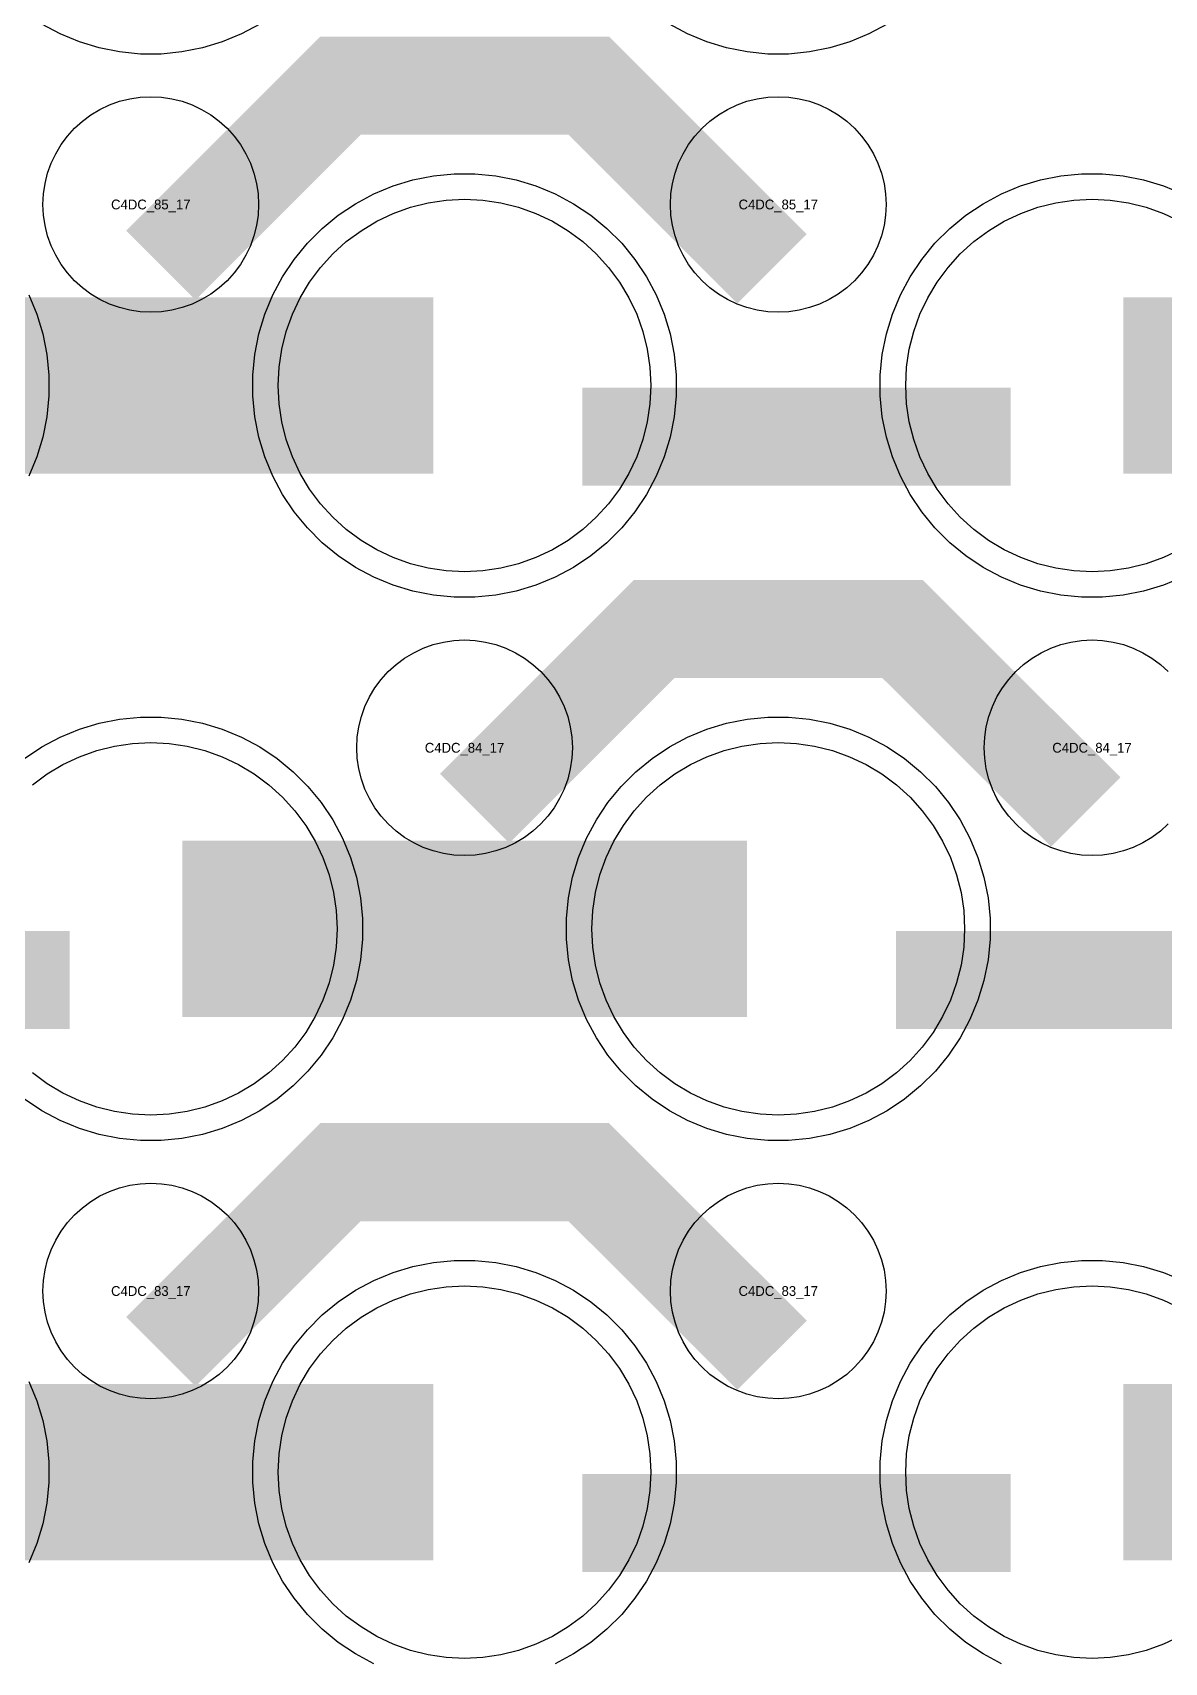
# Model space of a CAD drawing. Extents: x -11880 to 11880, y -14992 to 14992.
# Drawn here: x -6590.1 to -6301.5, y -3387.3 to -2971.6 of the extents above; entities that cross this region are included whole.
import ezdxf
from ezdxf.enums import TextEntityAlignment as Align

# ---------------------------------------------------------------- set-up
doc = ezdxf.new("R2010")
doc.units = 0
doc.header["$MEASUREMENT"] = 0
for name, color, linetype in [('GDS_775_DT_237', 138, 'CONTINUOUS'), ('RDL1_FS', 34, 'CONTINUOUS'), ('RDL_BS', 160, 'CONTINUOUS')]:
    doc.layers.add(name, color=color, linetype=linetype)

msp = doc.modelspace()

# ---------------------------------------------------------------- linework, layer by layer
at = {"layer": 'RDL1_FS'}
for points in [[(-6480, -3109.129), (-6484.657, -3108.9), (-6489.268, -3108.216), (-6493.791, -3107.084), (-6498.181, -3105.512), (-6502.395, -3103.52), (-6506.395, -3101.122), (-6510.14, -3098.344), (-6513.594, -3095.214), (-6516.724, -3091.76), (-6519.502, -3088.015), (-6521.9, -3084.015), (-6523.892, -3079.801), (-6525.464, -3075.411), (-6526.596, -3070.888), (-6527.28, -3066.277), (-6527.509, -3061.62), (-6527.28, -3056.963), (-6526.596, -3052.352), (-6525.464, -3047.829), (-6523.892, -3043.439), (-6521.9, -3039.225), (-6519.502, -3035.225), (-6516.724, -3031.48), (-6513.594, -3028.026), (-6510.14, -3024.896), (-6506.395, -3022.118), (-6502.395, -3019.72), (-6498.181, -3017.728), (-6493.791, -3016.156), (-6489.268, -3015.024), (-6484.657, -3014.34), (-6480, -3014.111), (-6475.343, -3014.34), (-6470.732, -3015.024), (-6466.209, -3016.156), (-6461.819, -3017.728), (-6457.605, -3019.72), (-6453.605, -3022.118), (-6449.86, -3024.896), (-6446.406, -3028.026), (-6443.276, -3031.48), (-6440.498, -3035.225), (-6438.1, -3039.225), (-6436.108, -3043.439), (-6434.536, -3047.829), (-6433.404, -3052.352), (-6432.72, -3056.963), (-6432.491, -3061.62), (-6432.72, -3066.277), (-6433.404, -3070.888), (-6434.536, -3075.411), (-6436.108, -3079.801), (-6438.1, -3084.015), (-6440.498, -3088.015), (-6443.276, -3091.76), (-6446.406, -3095.214), (-6449.86, -3098.344), (-6453.605, -3101.122), (-6457.605, -3103.52), (-6461.819, -3105.512), (-6466.209, -3107.084), (-6470.732, -3108.216), (-6475.343, -3108.9)], [(-6400, -3247.694), (-6404.657, -3247.465), (-6409.268, -3246.781), (-6413.791, -3245.649), (-6418.181, -3244.077), (-6422.395, -3242.085), (-6426.395, -3239.687), (-6430.14, -3236.909), (-6433.594, -3233.779), (-6436.724, -3230.325), (-6439.502, -3226.58), (-6441.9, -3222.58), (-6443.892, -3218.366), (-6445.464, -3213.976), (-6446.596, -3209.453), (-6447.28, -3204.842), (-6447.509, -3200.185), (-6447.28, -3195.528), (-6446.596, -3190.917), (-6445.464, -3186.394), (-6443.892, -3182.004), (-6441.9, -3177.79), (-6439.502, -3173.79), (-6436.724, -3170.045), (-6433.594, -3166.591), (-6430.14, -3163.461), (-6426.395, -3160.683), (-6422.395, -3158.285), (-6418.181, -3156.293), (-6413.791, -3154.721), (-6409.268, -3153.589), (-6404.657, -3152.905), (-6400, -3152.676), (-6395.343, -3152.905), (-6390.732, -3153.589), (-6386.209, -3154.721), (-6381.819, -3156.293), (-6377.605, -3158.285), (-6373.605, -3160.683), (-6369.86, -3163.461), (-6366.406, -3166.591), (-6363.276, -3170.045), (-6360.498, -3173.79), (-6358.1, -3177.79), (-6356.108, -3182.004), (-6354.536, -3186.394), (-6353.404, -3190.917), (-6352.72, -3195.528), (-6352.491, -3200.185), (-6352.72, -3204.842), (-6353.404, -3209.453), (-6354.536, -3213.976), (-6356.108, -3218.366), (-6358.1, -3222.58), (-6360.498, -3226.58), (-6363.276, -3230.325), (-6366.406, -3233.779), (-6369.86, -3236.909), (-6373.605, -3239.687), (-6377.605, -3242.085), (-6381.819, -3244.077), (-6386.209, -3245.649), (-6390.732, -3246.781), (-6395.343, -3247.465)], [(-6480, -3386.254), (-6484.657, -3386.025), (-6489.268, -3385.341), (-6493.791, -3384.209), (-6498.181, -3382.637), (-6502.395, -3380.645), (-6506.395, -3378.247), (-6510.14, -3375.469), (-6513.594, -3372.339), (-6516.724, -3368.885), (-6519.502, -3365.14), (-6521.9, -3361.14), (-6523.892, -3356.926), (-6525.464, -3352.536), (-6526.596, -3348.013), (-6527.28, -3343.402), (-6527.509, -3338.745), (-6527.28, -3334.088), (-6526.596, -3329.477), (-6525.464, -3324.954), (-6523.892, -3320.564), (-6521.9, -3316.35), (-6519.502, -3312.35), (-6516.724, -3308.605), (-6513.594, -3305.151), (-6510.14, -3302.021), (-6506.395, -3299.243), (-6502.395, -3296.845), (-6498.181, -3294.853), (-6493.791, -3293.281), (-6489.268, -3292.149), (-6484.657, -3291.465), (-6480, -3291.236), (-6475.343, -3291.465), (-6470.732, -3292.149), (-6466.209, -3293.281), (-6461.819, -3294.853), (-6457.605, -3296.845), (-6453.605, -3299.243), (-6449.86, -3302.021), (-6446.406, -3305.151), (-6443.276, -3308.605), (-6440.498, -3312.35), (-6438.1, -3316.35), (-6436.108, -3320.564), (-6434.536, -3324.954), (-6433.404, -3329.477), (-6432.72, -3334.088), (-6432.491, -3338.745), (-6432.72, -3343.402), (-6433.404, -3348.013), (-6434.536, -3352.536), (-6436.108, -3356.926), (-6438.1, -3361.14), (-6440.498, -3365.14), (-6443.276, -3368.885), (-6446.406, -3372.339), (-6449.86, -3375.469), (-6453.605, -3378.247), (-6457.605, -3380.645), (-6461.819, -3382.637), (-6466.209, -3384.209), (-6470.732, -3385.341), (-6475.343, -3386.025)]]:
    msp.add_lwpolyline(points, close=True, dxfattribs=at)
for points in [[(-6297.605, -3103.52), (-6301.819, -3105.512), (-6306.209, -3107.084), (-6310.732, -3108.216), (-6315.343, -3108.9), (-6320, -3109.129), (-6324.657, -3108.9), (-6329.268, -3108.216), (-6333.791, -3107.084), (-6338.181, -3105.512), (-6342.395, -3103.52), (-6346.395, -3101.122), (-6350.14, -3098.344), (-6353.594, -3095.214), (-6356.724, -3091.76), (-6359.502, -3088.015), (-6361.9, -3084.015), (-6363.892, -3079.801), (-6365.464, -3075.411), (-6366.596, -3070.888), (-6367.28, -3066.277), (-6367.509, -3061.62), (-6367.28, -3056.963), (-6366.596, -3052.352), (-6365.464, -3047.829), (-6363.892, -3043.439), (-6361.9, -3039.225), (-6359.502, -3035.225), (-6356.724, -3031.48), (-6353.594, -3028.026), (-6350.14, -3024.896), (-6346.395, -3022.118), (-6342.395, -3019.72), (-6338.181, -3017.728), (-6333.791, -3016.156), (-6329.268, -3015.024), (-6324.657, -3014.34), (-6320, -3014.111), (-6315.343, -3014.34), (-6310.732, -3015.024), (-6306.209, -3016.156), (-6301.819, -3017.728), (-6297.605, -3019.72)], [(-6590.14, -3163.461), (-6586.395, -3160.683), (-6582.395, -3158.285), (-6578.181, -3156.293), (-6573.791, -3154.721), (-6569.268, -3153.589), (-6564.657, -3152.905), (-6560, -3152.676), (-6555.343, -3152.905), (-6550.732, -3153.589), (-6546.209, -3154.721), (-6541.819, -3156.293), (-6537.605, -3158.285), (-6533.605, -3160.683), (-6529.86, -3163.461), (-6526.406, -3166.591), (-6523.276, -3170.045), (-6520.498, -3173.79), (-6518.1, -3177.79), (-6516.108, -3182.004), (-6514.536, -3186.394), (-6513.404, -3190.917), (-6512.72, -3195.528), (-6512.491, -3200.185), (-6512.72, -3204.842), (-6513.404, -3209.453), (-6514.536, -3213.976), (-6516.108, -3218.366), (-6518.1, -3222.58), (-6520.498, -3226.58), (-6523.276, -3230.325), (-6526.406, -3233.779), (-6529.86, -3236.909), (-6533.605, -3239.687), (-6537.605, -3242.085), (-6541.819, -3244.077), (-6546.209, -3245.649), (-6550.732, -3246.781), (-6555.343, -3247.465), (-6560, -3247.694), (-6564.657, -3247.465), (-6569.268, -3246.781), (-6573.791, -3245.649), (-6578.181, -3244.077), (-6582.395, -3242.085), (-6586.395, -3239.687), (-6590.14, -3236.909)], [(-6297.605, -3380.645), (-6301.819, -3382.637), (-6306.209, -3384.209), (-6310.732, -3385.341), (-6315.343, -3386.025), (-6320, -3386.254), (-6324.657, -3386.025), (-6329.268, -3385.341), (-6333.791, -3384.209), (-6338.181, -3382.637), (-6342.395, -3380.645), (-6346.395, -3378.247), (-6350.14, -3375.469), (-6353.594, -3372.339), (-6356.724, -3368.885), (-6359.502, -3365.14), (-6361.9, -3361.14), (-6363.892, -3356.926), (-6365.464, -3352.536), (-6366.596, -3348.013), (-6367.28, -3343.402), (-6367.509, -3338.745), (-6367.28, -3334.088), (-6366.596, -3329.477), (-6365.464, -3324.954), (-6363.892, -3320.564), (-6361.9, -3316.35), (-6359.502, -3312.35), (-6356.724, -3308.605), (-6353.594, -3305.151), (-6350.14, -3302.021), (-6346.395, -3299.243), (-6342.395, -3296.845), (-6338.181, -3294.853), (-6333.791, -3293.281), (-6329.268, -3292.149), (-6324.657, -3291.465), (-6320, -3291.236), (-6315.343, -3291.465), (-6310.732, -3292.149), (-6306.209, -3293.281), (-6301.819, -3294.853), (-6297.605, -3296.845)]]:
    msp.add_lwpolyline(points, dxfattribs=at)
for points in [[(-6631.998, -3061.62, 45, 45, 0), (-6559.998, -3061.62, 45, 45, 0)], [(-6559.998, -3061.62, 45, 45, 0), (-6487.998, -3061.62, 45, 45, 0)], [(-6311.998, -3061.62, 45, 45, 0), (-6239.998, -3061.62, 45, 45, 0)], [(-6551.998, -3200.185, 45, 45, 0), (-6479.998, -3200.185, 45, 45, 0)], [(-6479.998, -3200.185, 45, 45, 0), (-6407.998, -3200.185, 45, 45, 0)], [(-6631.998, -3338.745, 45, 45, 0), (-6559.998, -3338.745, 45, 45, 0)], [(-6559.998, -3338.745, 45, 45, 0), (-6487.998, -3338.745, 45, 45, 0)], [(-6311.998, -3338.745, 45, 45, 0), (-6239.998, -3338.745, 45, 45, 0)]]:
    msp.add_lwpolyline(points, format="xyseb", dxfattribs=at)
at = {"layer": 'RDL_BS'}
for points in [[(-6532.223, -2969.438), (-6536.885, -2971.93), (-6541.795, -2973.961), (-6546.835, -2975.492), (-6552.062, -2976.538), (-6557.356, -2977.055), (-6562.644, -2977.055), (-6567.938, -2976.538), (-6573.165, -2975.492), (-6578.205, -2973.961), (-6583.115, -2971.93), (-6587.777, -2969.438)], [(-6372.223, -2969.438), (-6376.885, -2971.93), (-6381.795, -2973.961), (-6386.835, -2975.492), (-6392.062, -2976.538), (-6397.356, -2977.055), (-6402.644, -2977.055), (-6407.938, -2976.538), (-6413.165, -2975.492), (-6418.205, -2973.961), (-6423.115, -2971.93), (-6427.777, -2969.438)], [(-6296.885, -3110.495), (-6301.795, -3112.526), (-6306.835, -3114.057), (-6312.062, -3115.103), (-6317.356, -3115.62), (-6322.644, -3115.62), (-6327.938, -3115.103), (-6333.165, -3114.057), (-6338.205, -3112.526), (-6343.115, -3110.495), (-6347.777, -3108.003), (-6352.191, -3105.056), (-6356.292, -3101.694), (-6360.074, -3097.912), (-6363.436, -3093.811), (-6366.383, -3089.397), (-6368.875, -3084.735), (-6370.906, -3079.825), (-6372.437, -3074.785), (-6373.483, -3069.558), (-6374, -3064.264), (-6374, -3058.976), (-6373.483, -3053.682), (-6372.437, -3048.455), (-6370.906, -3043.415), (-6368.875, -3038.505), (-6366.383, -3033.843), (-6363.436, -3029.429), (-6360.074, -3025.328), (-6356.292, -3021.546), (-6352.191, -3018.184), (-6347.777, -3015.237), (-6343.115, -3012.745), (-6338.205, -3010.714), (-6333.165, -3009.183), (-6327.938, -3008.137), (-6322.644, -3007.62), (-6317.356, -3007.62), (-6312.062, -3008.137), (-6306.835, -3009.183), (-6301.795, -3010.714), (-6296.885, -3012.745)], [(-6591.125, -3038.505), (-6589.094, -3043.415), (-6587.563, -3048.455), (-6586.517, -3053.682), (-6586, -3058.976), (-6586, -3064.264), (-6586.517, -3069.558), (-6587.563, -3074.785), (-6589.094, -3079.825), (-6591.125, -3084.735)], [(-6300.558, -3173.439), (-6302.557, -3175.251), (-6304.72, -3176.854), (-6307.044, -3178.247), (-6309.481, -3179.399), (-6312.016, -3180.306), (-6314.635, -3180.963), (-6317.307, -3181.359), (-6320, -3181.491), (-6322.693, -3181.359), (-6325.365, -3180.963), (-6327.984, -3180.306), (-6330.519, -3179.399), (-6332.956, -3178.247), (-6335.28, -3176.854), (-6337.443, -3175.251), (-6339.442, -3173.439), (-6341.254, -3171.44), (-6342.857, -3169.277), (-6344.25, -3166.953), (-6345.402, -3164.516), (-6346.309, -3161.981), (-6346.966, -3159.362), (-6347.362, -3156.69), (-6347.494, -3153.997), (-6347.362, -3151.304), (-6346.966, -3148.632), (-6346.309, -3146.013), (-6345.402, -3143.478), (-6344.25, -3141.041), (-6342.857, -3138.717), (-6341.254, -3136.554), (-6339.442, -3134.555), (-6337.443, -3132.743), (-6335.28, -3131.14), (-6332.956, -3129.747), (-6330.519, -3128.595), (-6327.984, -3127.688), (-6325.365, -3127.031), (-6322.693, -3126.635), (-6320, -3126.503), (-6317.307, -3126.635), (-6314.635, -3127.031), (-6312.016, -3127.688), (-6309.481, -3128.595), (-6307.044, -3129.747), (-6304.72, -3131.14), (-6302.557, -3132.743), (-6300.558, -3134.555)], [(-6592.191, -3156.749), (-6587.777, -3153.802), (-6583.115, -3151.31), (-6578.205, -3149.279), (-6573.165, -3147.748), (-6567.938, -3146.702), (-6562.644, -3146.185), (-6557.356, -3146.185), (-6552.062, -3146.702), (-6546.835, -3147.748), (-6541.795, -3149.279), (-6536.885, -3151.31), (-6532.223, -3153.802), (-6527.809, -3156.749), (-6523.708, -3160.111), (-6519.926, -3163.893), (-6516.564, -3167.994), (-6513.617, -3172.408), (-6511.125, -3177.07), (-6509.094, -3181.98), (-6507.563, -3187.02), (-6506.517, -3192.247), (-6506, -3197.541), (-6506, -3202.829), (-6506.517, -3208.123), (-6507.563, -3213.35), (-6509.094, -3218.39), (-6511.125, -3223.3), (-6513.617, -3227.962), (-6516.564, -3232.376), (-6519.926, -3236.477), (-6523.708, -3240.259), (-6527.809, -3243.621), (-6532.223, -3246.568), (-6536.885, -3249.06), (-6541.795, -3251.091), (-6546.835, -3252.622), (-6552.062, -3253.668), (-6557.356, -3254.185), (-6562.644, -3254.185), (-6567.938, -3253.668), (-6573.165, -3252.622), (-6578.205, -3251.091), (-6583.115, -3249.06), (-6587.777, -3246.568), (-6592.191, -3243.621)], [(-6503.115, -3387.62), (-6507.777, -3385.128), (-6512.191, -3382.181), (-6516.292, -3378.819), (-6520.074, -3375.037), (-6523.436, -3370.936), (-6526.383, -3366.522), (-6528.875, -3361.86), (-6530.906, -3356.95), (-6532.437, -3351.91), (-6533.483, -3346.683), (-6534, -3341.389), (-6534, -3336.101), (-6533.483, -3330.807), (-6532.437, -3325.58), (-6530.906, -3320.54), (-6528.875, -3315.63), (-6526.383, -3310.968), (-6523.436, -3306.554), (-6520.074, -3302.453), (-6516.292, -3298.671), (-6512.191, -3295.309), (-6507.777, -3292.362), (-6503.115, -3289.87), (-6498.205, -3287.839), (-6493.165, -3286.308), (-6487.938, -3285.262), (-6482.644, -3284.745), (-6477.356, -3284.745), (-6472.062, -3285.262), (-6466.835, -3286.308), (-6461.795, -3287.839), (-6456.885, -3289.87), (-6452.223, -3292.362), (-6447.809, -3295.309), (-6443.708, -3298.671), (-6439.926, -3302.453), (-6436.564, -3306.554), (-6433.617, -3310.968), (-6431.125, -3315.63), (-6429.094, -3320.54), (-6427.563, -3325.58), (-6426.517, -3330.807), (-6426, -3336.101), (-6426, -3341.389), (-6426.517, -3346.683), (-6427.563, -3351.91), (-6429.094, -3356.95), (-6431.125, -3361.86), (-6433.617, -3366.522), (-6436.564, -3370.936), (-6439.926, -3375.037), (-6443.708, -3378.819), (-6447.809, -3382.181), (-6452.223, -3385.128), (-6456.885, -3387.62)], [(-6343.115, -3387.62), (-6347.777, -3385.128), (-6352.191, -3382.181), (-6356.292, -3378.819), (-6360.074, -3375.037), (-6363.436, -3370.936), (-6366.383, -3366.522), (-6368.875, -3361.86), (-6370.906, -3356.95), (-6372.437, -3351.91), (-6373.483, -3346.683), (-6374, -3341.389), (-6374, -3336.101), (-6373.483, -3330.807), (-6372.437, -3325.58), (-6370.906, -3320.54), (-6368.875, -3315.63), (-6366.383, -3310.968), (-6363.436, -3306.554), (-6360.074, -3302.453), (-6356.292, -3298.671), (-6352.191, -3295.309), (-6347.777, -3292.362), (-6343.115, -3289.87), (-6338.205, -3287.839), (-6333.165, -3286.308), (-6327.938, -3285.262), (-6322.644, -3284.745), (-6317.356, -3284.745), (-6312.062, -3285.262), (-6306.835, -3286.308), (-6301.795, -3287.839), (-6296.885, -3289.87)], [(-6591.125, -3315.63), (-6589.094, -3320.54), (-6587.563, -3325.58), (-6586.517, -3330.807), (-6586, -3336.101), (-6586, -3341.389), (-6586.517, -3346.683), (-6587.563, -3351.91), (-6589.094, -3356.95), (-6591.125, -3361.86)]]:
    msp.add_lwpolyline(points, dxfattribs=at)
for points in [[(-6557.438, -3030.934, 25, 25, 0), (-6511.623, -2985.119, 25, 25, 0), (-6478.07, -2985.119, 25, 25, 0)], [(-6401.599, -3031.833, 25, 25, 0), (-6448.313, -2985.119, 25, 25, 0), (-6478.071, -2985.119, 25, 25, 0)], [(-6449.984, -3074.633, 25, 25, 0), (-6340.719, -3074.633, 25, 25, 0)], [(-6477.438, -3169.499, 25, 25, 0), (-6431.623, -3123.684, 25, 25, 0), (-6398.07, -3123.684, 25, 25, 0)], [(-6321.599, -3170.398, 25, 25, 0), (-6368.313, -3123.684, 25, 25, 0), (-6398.071, -3123.684, 25, 25, 0)], [(-6689.984, -3213.198, 25, 25, 0), (-6580.719, -3213.198, 25, 25, 0)], [(-6369.984, -3213.198, 25, 25, 0), (-6260.719, -3213.198, 25, 25, 0)], [(-6557.438, -3308.059, 25, 25, 0), (-6511.623, -3262.244, 25, 25, 0), (-6478.07, -3262.244, 25, 25, 0)], [(-6401.599, -3308.958, 25, 25, 0), (-6448.313, -3262.244, 25, 25, 0), (-6478.071, -3262.244, 25, 25, 0)], [(-6449.984, -3351.758, 25, 25, 0), (-6340.719, -3351.758, 25, 25, 0)]]:
    msp.add_lwpolyline(points, format="xyseb", dxfattribs=at)
for points in [[(-6560, -3042.926), (-6562.693, -3042.794), (-6565.365, -3042.398), (-6567.984, -3041.741), (-6570.519, -3040.834), (-6572.956, -3039.682), (-6575.28, -3038.289), (-6577.443, -3036.686), (-6579.442, -3034.874), (-6581.254, -3032.875), (-6582.857, -3030.712), (-6584.25, -3028.388), (-6585.402, -3025.951), (-6586.309, -3023.416), (-6586.966, -3020.797), (-6587.362, -3018.125), (-6587.494, -3015.432), (-6587.362, -3012.739), (-6586.966, -3010.067), (-6586.309, -3007.448), (-6585.402, -3004.913), (-6584.25, -3002.476), (-6582.857, -3000.152), (-6581.254, -2997.989), (-6579.442, -2995.99), (-6577.443, -2994.178), (-6575.28, -2992.575), (-6572.956, -2991.182), (-6570.519, -2990.03), (-6567.984, -2989.123), (-6565.365, -2988.466), (-6562.693, -2988.07), (-6560, -2987.938), (-6557.307, -2988.07), (-6554.635, -2988.466), (-6552.016, -2989.123), (-6549.481, -2990.03), (-6547.044, -2991.182), (-6544.72, -2992.575), (-6542.557, -2994.178), (-6540.558, -2995.99), (-6538.746, -2997.989), (-6537.143, -3000.152), (-6535.75, -3002.476), (-6534.598, -3004.913), (-6533.691, -3007.448), (-6533.034, -3010.067), (-6532.638, -3012.739), (-6532.506, -3015.432), (-6532.638, -3018.125), (-6533.034, -3020.797), (-6533.691, -3023.416), (-6534.598, -3025.951), (-6535.75, -3028.388), (-6537.143, -3030.712), (-6538.746, -3032.875), (-6540.558, -3034.874), (-6542.557, -3036.686), (-6544.72, -3038.289), (-6547.044, -3039.682), (-6549.481, -3040.834), (-6552.016, -3041.741), (-6554.635, -3042.398), (-6557.307, -3042.794)], [(-6400, -3042.926), (-6402.693, -3042.794), (-6405.365, -3042.398), (-6407.984, -3041.741), (-6410.519, -3040.834), (-6412.956, -3039.682), (-6415.28, -3038.289), (-6417.443, -3036.686), (-6419.442, -3034.874), (-6421.254, -3032.875), (-6422.857, -3030.712), (-6424.25, -3028.388), (-6425.402, -3025.951), (-6426.309, -3023.416), (-6426.966, -3020.797), (-6427.362, -3018.125), (-6427.494, -3015.432), (-6427.362, -3012.739), (-6426.966, -3010.067), (-6426.309, -3007.448), (-6425.402, -3004.913), (-6424.25, -3002.476), (-6422.857, -3000.152), (-6421.254, -2997.989), (-6419.442, -2995.99), (-6417.443, -2994.178), (-6415.28, -2992.575), (-6412.956, -2991.182), (-6410.519, -2990.03), (-6407.984, -2989.123), (-6405.365, -2988.466), (-6402.693, -2988.07), (-6400, -2987.938), (-6397.307, -2988.07), (-6394.635, -2988.466), (-6392.016, -2989.123), (-6389.481, -2990.03), (-6387.044, -2991.182), (-6384.72, -2992.575), (-6382.557, -2994.178), (-6380.558, -2995.99), (-6378.746, -2997.989), (-6377.143, -3000.152), (-6375.75, -3002.476), (-6374.598, -3004.913), (-6373.691, -3007.448), (-6373.034, -3010.067), (-6372.638, -3012.739), (-6372.506, -3015.432), (-6372.638, -3018.125), (-6373.034, -3020.797), (-6373.691, -3023.416), (-6374.598, -3025.951), (-6375.75, -3028.388), (-6377.143, -3030.712), (-6378.746, -3032.875), (-6380.558, -3034.874), (-6382.557, -3036.686), (-6384.72, -3038.289), (-6387.044, -3039.682), (-6389.481, -3040.834), (-6392.016, -3041.741), (-6394.635, -3042.398), (-6397.307, -3042.794)], [(-6482.644, -3115.62), (-6487.938, -3115.103), (-6493.165, -3114.057), (-6498.205, -3112.526), (-6503.115, -3110.495), (-6507.777, -3108.003), (-6512.191, -3105.056), (-6516.292, -3101.694), (-6520.074, -3097.912), (-6523.436, -3093.811), (-6526.383, -3089.397), (-6528.875, -3084.735), (-6530.906, -3079.825), (-6532.437, -3074.785), (-6533.483, -3069.558), (-6534, -3064.264), (-6534, -3058.976), (-6533.483, -3053.682), (-6532.437, -3048.455), (-6530.906, -3043.415), (-6528.875, -3038.505), (-6526.383, -3033.843), (-6523.436, -3029.429), (-6520.074, -3025.328), (-6516.292, -3021.546), (-6512.191, -3018.184), (-6507.777, -3015.237), (-6503.115, -3012.745), (-6498.205, -3010.714), (-6493.165, -3009.183), (-6487.938, -3008.137), (-6482.644, -3007.62), (-6477.356, -3007.62), (-6472.062, -3008.137), (-6466.835, -3009.183), (-6461.795, -3010.714), (-6456.885, -3012.745), (-6452.223, -3015.237), (-6447.809, -3018.184), (-6443.708, -3021.546), (-6439.926, -3025.328), (-6436.564, -3029.429), (-6433.617, -3033.843), (-6431.125, -3038.505), (-6429.094, -3043.415), (-6427.563, -3048.455), (-6426.517, -3053.682), (-6426, -3058.976), (-6426, -3064.264), (-6426.517, -3069.558), (-6427.563, -3074.785), (-6429.094, -3079.825), (-6431.125, -3084.735), (-6433.617, -3089.397), (-6436.564, -3093.811), (-6439.926, -3097.912), (-6443.708, -3101.694), (-6447.809, -3105.056), (-6452.223, -3108.003), (-6456.885, -3110.495), (-6461.795, -3112.526), (-6466.835, -3114.057), (-6472.062, -3115.103), (-6477.356, -3115.62)], [(-6480, -3181.491), (-6482.693, -3181.359), (-6485.365, -3180.963), (-6487.984, -3180.306), (-6490.519, -3179.399), (-6492.956, -3178.247), (-6495.28, -3176.854), (-6497.443, -3175.251), (-6499.442, -3173.439), (-6501.254, -3171.44), (-6502.857, -3169.277), (-6504.25, -3166.953), (-6505.402, -3164.516), (-6506.309, -3161.981), (-6506.966, -3159.362), (-6507.362, -3156.69), (-6507.494, -3153.997), (-6507.362, -3151.304), (-6506.966, -3148.632), (-6506.309, -3146.013), (-6505.402, -3143.478), (-6504.25, -3141.041), (-6502.857, -3138.717), (-6501.254, -3136.554), (-6499.442, -3134.555), (-6497.443, -3132.743), (-6495.28, -3131.14), (-6492.956, -3129.747), (-6490.519, -3128.595), (-6487.984, -3127.688), (-6485.365, -3127.031), (-6482.693, -3126.635), (-6480, -3126.503), (-6477.307, -3126.635), (-6474.635, -3127.031), (-6472.016, -3127.688), (-6469.481, -3128.595), (-6467.044, -3129.747), (-6464.72, -3131.14), (-6462.557, -3132.743), (-6460.558, -3134.555), (-6458.746, -3136.554), (-6457.143, -3138.717), (-6455.75, -3141.041), (-6454.598, -3143.478), (-6453.691, -3146.013), (-6453.034, -3148.632), (-6452.638, -3151.304), (-6452.506, -3153.997), (-6452.638, -3156.69), (-6453.034, -3159.362), (-6453.691, -3161.981), (-6454.598, -3164.516), (-6455.75, -3166.953), (-6457.143, -3169.277), (-6458.746, -3171.44), (-6460.558, -3173.439), (-6462.557, -3175.251), (-6464.72, -3176.854), (-6467.044, -3178.247), (-6469.481, -3179.399), (-6472.016, -3180.306), (-6474.635, -3180.963), (-6477.307, -3181.359)], [(-6402.644, -3254.185), (-6407.938, -3253.668), (-6413.165, -3252.622), (-6418.205, -3251.091), (-6423.115, -3249.06), (-6427.777, -3246.568), (-6432.191, -3243.621), (-6436.292, -3240.259), (-6440.074, -3236.477), (-6443.436, -3232.376), (-6446.383, -3227.962), (-6448.875, -3223.3), (-6450.906, -3218.39), (-6452.437, -3213.35), (-6453.483, -3208.123), (-6454, -3202.829), (-6454, -3197.541), (-6453.483, -3192.247), (-6452.437, -3187.02), (-6450.906, -3181.98), (-6448.875, -3177.07), (-6446.383, -3172.408), (-6443.436, -3167.994), (-6440.074, -3163.893), (-6436.292, -3160.111), (-6432.191, -3156.749), (-6427.777, -3153.802), (-6423.115, -3151.31), (-6418.205, -3149.279), (-6413.165, -3147.748), (-6407.938, -3146.702), (-6402.644, -3146.185), (-6397.356, -3146.185), (-6392.062, -3146.702), (-6386.835, -3147.748), (-6381.795, -3149.279), (-6376.885, -3151.31), (-6372.223, -3153.802), (-6367.809, -3156.749), (-6363.708, -3160.111), (-6359.926, -3163.893), (-6356.564, -3167.994), (-6353.617, -3172.408), (-6351.125, -3177.07), (-6349.094, -3181.98), (-6347.563, -3187.02), (-6346.517, -3192.247), (-6346, -3197.541), (-6346, -3202.829), (-6346.517, -3208.123), (-6347.563, -3213.35), (-6349.094, -3218.39), (-6351.125, -3223.3), (-6353.617, -3227.962), (-6356.564, -3232.376), (-6359.926, -3236.477), (-6363.708, -3240.259), (-6367.809, -3243.621), (-6372.223, -3246.568), (-6376.885, -3249.06), (-6381.795, -3251.091), (-6386.835, -3252.622), (-6392.062, -3253.668), (-6397.356, -3254.185)], [(-6560, -3320.051), (-6562.693, -3319.919), (-6565.365, -3319.523), (-6567.984, -3318.866), (-6570.519, -3317.959), (-6572.956, -3316.807), (-6575.28, -3315.414), (-6577.443, -3313.811), (-6579.442, -3311.999), (-6581.254, -3310), (-6582.857, -3307.837), (-6584.25, -3305.513), (-6585.402, -3303.076), (-6586.309, -3300.541), (-6586.966, -3297.922), (-6587.362, -3295.25), (-6587.494, -3292.557), (-6587.362, -3289.864), (-6586.966, -3287.192), (-6586.309, -3284.573), (-6585.402, -3282.038), (-6584.25, -3279.601), (-6582.857, -3277.277), (-6581.254, -3275.114), (-6579.442, -3273.115), (-6577.443, -3271.303), (-6575.28, -3269.7), (-6572.956, -3268.307), (-6570.519, -3267.155), (-6567.984, -3266.248), (-6565.365, -3265.591), (-6562.693, -3265.195), (-6560, -3265.063), (-6557.307, -3265.195), (-6554.635, -3265.591), (-6552.016, -3266.248), (-6549.481, -3267.155), (-6547.044, -3268.307), (-6544.72, -3269.7), (-6542.557, -3271.303), (-6540.558, -3273.115), (-6538.746, -3275.114), (-6537.143, -3277.277), (-6535.75, -3279.601), (-6534.598, -3282.038), (-6533.691, -3284.573), (-6533.034, -3287.192), (-6532.638, -3289.864), (-6532.506, -3292.557), (-6532.638, -3295.25), (-6533.034, -3297.922), (-6533.691, -3300.541), (-6534.598, -3303.076), (-6535.75, -3305.513), (-6537.143, -3307.837), (-6538.746, -3310), (-6540.558, -3311.999), (-6542.557, -3313.811), (-6544.72, -3315.414), (-6547.044, -3316.807), (-6549.481, -3317.959), (-6552.016, -3318.866), (-6554.635, -3319.523), (-6557.307, -3319.919)], [(-6400, -3320.051), (-6402.693, -3319.919), (-6405.365, -3319.523), (-6407.984, -3318.866), (-6410.519, -3317.959), (-6412.956, -3316.807), (-6415.28, -3315.414), (-6417.443, -3313.811), (-6419.442, -3311.999), (-6421.254, -3310), (-6422.857, -3307.837), (-6424.25, -3305.513), (-6425.402, -3303.076), (-6426.309, -3300.541), (-6426.966, -3297.922), (-6427.362, -3295.25), (-6427.494, -3292.557), (-6427.362, -3289.864), (-6426.966, -3287.192), (-6426.309, -3284.573), (-6425.402, -3282.038), (-6424.25, -3279.601), (-6422.857, -3277.277), (-6421.254, -3275.114), (-6419.442, -3273.115), (-6417.443, -3271.303), (-6415.28, -3269.7), (-6412.956, -3268.307), (-6410.519, -3267.155), (-6407.984, -3266.248), (-6405.365, -3265.591), (-6402.693, -3265.195), (-6400, -3265.063), (-6397.307, -3265.195), (-6394.635, -3265.591), (-6392.016, -3266.248), (-6389.481, -3267.155), (-6387.044, -3268.307), (-6384.72, -3269.7), (-6382.557, -3271.303), (-6380.558, -3273.115), (-6378.746, -3275.114), (-6377.143, -3277.277), (-6375.75, -3279.601), (-6374.598, -3282.038), (-6373.691, -3284.573), (-6373.034, -3287.192), (-6372.638, -3289.864), (-6372.506, -3292.557), (-6372.638, -3295.25), (-6373.034, -3297.922), (-6373.691, -3300.541), (-6374.598, -3303.076), (-6375.75, -3305.513), (-6377.143, -3307.837), (-6378.746, -3310), (-6380.558, -3311.999), (-6382.557, -3313.811), (-6384.72, -3315.414), (-6387.044, -3316.807), (-6389.481, -3317.959), (-6392.016, -3318.866), (-6394.635, -3319.523), (-6397.307, -3319.919)]]:
    msp.add_lwpolyline(points, close=True, dxfattribs=at)

# ---------------------------------------------------------------- texts
at = {"layer": 'GDS_775_DT_237'}
for s, p in [('C4DC_85_17', (-6560, -3015.432)), ('C4DC_85_17', (-6560, -3015.432)), ('C4DC_85_17', (-6400, -3015.432)), ('C4DC_85_17', (-6400, -3015.432)), ('C4DC_84_17', (-6480, -3153.997)), ('C4DC_84_17', (-6480, -3153.997)), ('C4DC_84_17', (-6320, -3153.997)), ('C4DC_84_17', (-6320, -3153.997)), ('C4DC_83_17', (-6560, -3292.557)), ('C4DC_83_17', (-6560, -3292.557)), ('C4DC_83_17', (-6400, -3292.557)), ('C4DC_83_17', (-6400, -3292.557))]:
    msp.add_text(s, height=2.5, dxfattribs=at).set_placement(p, align=Align.MIDDLE_CENTER)

doc.saveas('drawing.dxf')
